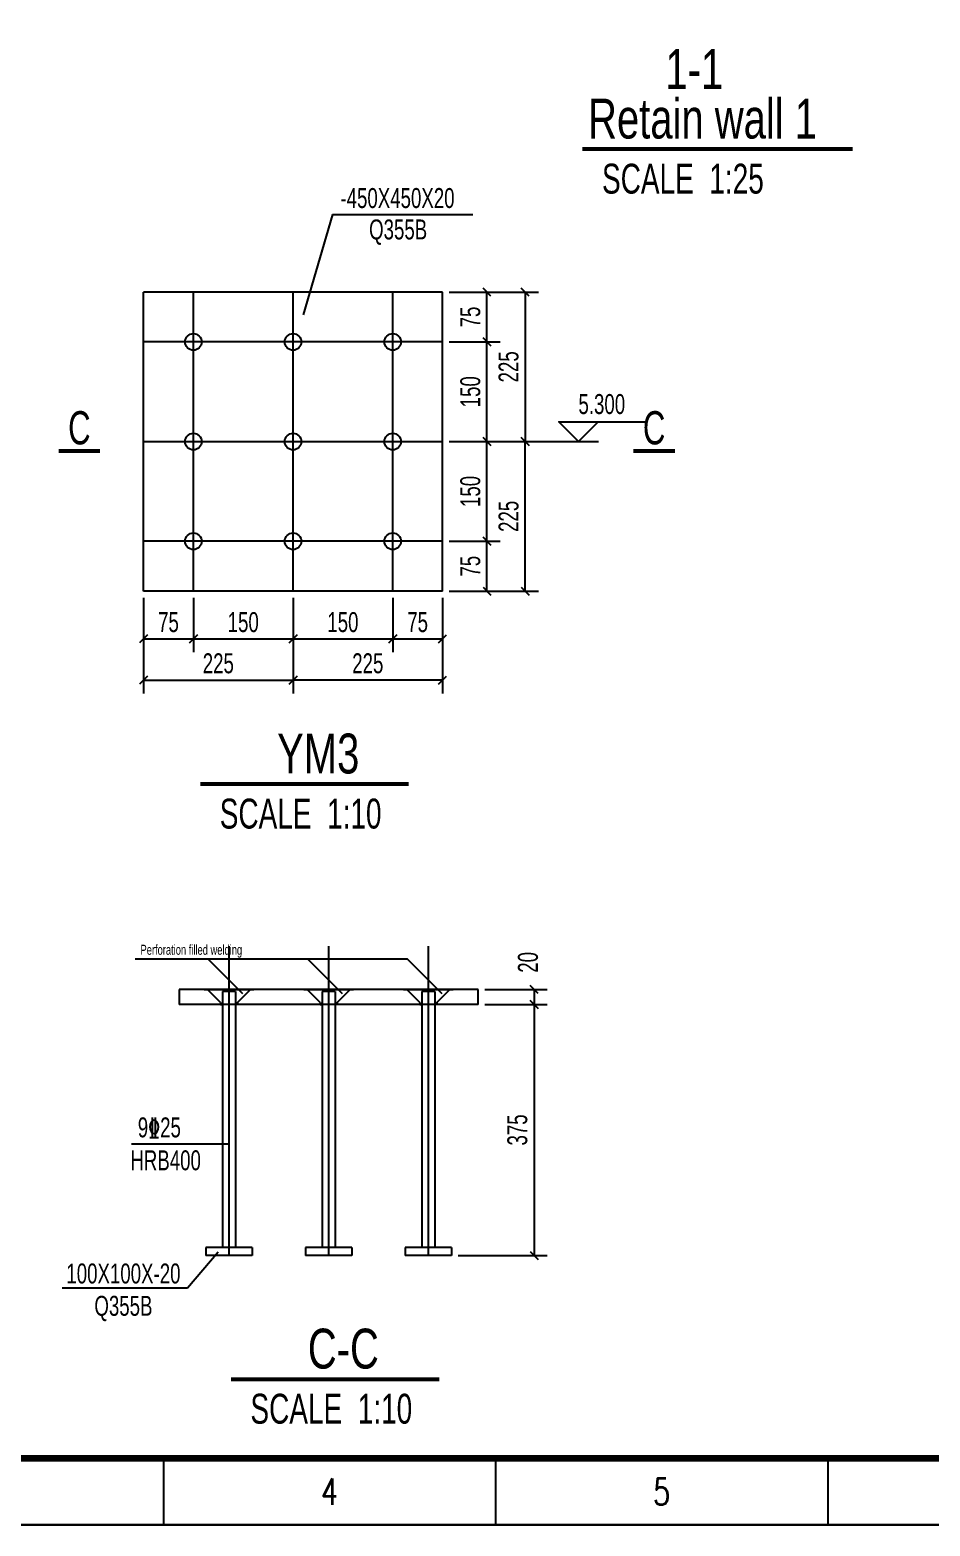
# Model space of a CAD drawing. Header units: millimetres. Extents: x -15901 to 146244, y -607033 to -56344.
# Drawn here: x 2337 to 15885, y -338762 to -316248 of the extents above; entities that cross this region are included whole.
import ezdxf
from ezdxf.enums import TextEntityAlignment as Align

# ---------------------------------------------------------------- set-up
doc = ezdxf.new("R2010")
doc.units = ezdxf.units.MM
doc.header["$LTSCALE"] = 2000
doc.linetypes.add('CENTER', pattern=[50.8, 31.75, -6.35, 6.35, -6.35])
doc.linetypes.add('DASHDOT', pattern=[1, 0.5, -0.25, 0, -0.25])
for name, color, linetype in [('4', 2, 'Continuous'), ('DIM', 2, 'Continuous'), ('LINE', 7, 'Continuous'), ('S_01', 3, 'Continuous'), ('S_01_OUTL', 3, 'Continuous'), ('S_02_AXIS', 171, 'CENTER'), ('S_04_TEXT', 2, 'Continuous'), ('TEXT', 3, 'Continuous'), ('TK', 1, 'Continuous'), ('图层1', 7, 'DASHDOT')]:
    doc.layers.add(name, color=color, linetype=linetype)
doc.styles.add('KS', font='kstxt.shx', dxfattribs={"width": 0.7, "height": 300, "bigfont": 'kshz.shx'})
doc.styles.add('TK-HZ', font='txt.shx', dxfattribs={"width": 0.8, "bigfont": 'hztxt.shx'})
doc.dimstyles.new('KSDIM1.2', dxfattribs={"dimtxt": 300, "dimasz": 120, "dimexe": 200, "dimexo": 100, "dimgap": 100, "dimtad": 1, "dimdec": 0, "dimlfac": 1.2, "dimzin": 14, "dimdsep": 46, "dimtxsty": 'KS', "dimblk": 'ARCHTICK', "dimblk1": 'OBLIQUE', "dimblk2": 'OBLIQUE', "dimsah": 1, "dimcen": -900, "dimclrd": 7, "dimclre": 7, "dimclrt": 2, "dimazin": 3, "dimtfac": 1, "dimtdec": 0, "dimtix": 1, "dimtmove": 2, "dimatfit": 2, "dimfxl": 1, "dimtolj": 1, "dimtzin": 14, "dimlwd": -3, "dimlwe": -1, "dimarcsym": 0})

# ---------------------------------------------------------------- blocks, each defined once
blk = doc.blocks.new('A1-1')
at = {"layer": 'TK', "color": 7}
for p, q in [((17050, 1000), (17050, 0)), ((22050, 1000), (22050, 0)), ((27050, 1000), (27050, 0))]:
    blk.add_line(p, q, dxfattribs=at)
for points, const_width in [([(0, 0), (84100, 0), (84100, 59400), (0, 59400)], 35), ([(2500, 1000), (83100, 1000), (83100, 58400), (2500, 58400)], 100)]:
    blk.add_lwpolyline(points, close=True, dxfattribs=dict(at, const_width=const_width))
at = {"layer": 'TK', "color": 7, "style": 'TK-HZ', "width": 0.75}
for s, p in [('4', (19550, 500)), ('5', (24550, 500))]:
    blk.add_text(s, height=400, dxfattribs=at).set_placement(p, align=Align.MIDDLE_CENTER)
blk = doc.blocks.new('_OBLIQUE')
at = {"color": 1}
blk.add_line((-0.5, -0.5), (0.5, 0.5), dxfattribs=at)
blk = doc.blocks.new('*D376')
at = {"layer": 'Defpoints', "color": 0}
for p in [(9083, -330914), (8683, -334689), (9924, -334689)]:
    blk.add_point(p, dxfattribs=at)
at = {"layer": 'DIM', "color": 7, "linetype": 'Continuous'}
for p, q in [((9183, -330914), (10124, -330914)), ((8783, -334689), (10124, -334689))]:
    blk.add_line(p, q, dxfattribs=at)
at = {"layer": 'DIM', "color": 7, "linetype": 'Continuous', "lineweight": -3}
blk.add_line((9924, -330914), (9924, -334689), dxfattribs=at)
at = {"layer": 'DIM', "color": 7, "linetype": 'ByBlock', "lineweight": -3, "xscale": 120, "yscale": 120, "zscale": 120}
for p, rotation in [((9924, -330914), 90), ((9924, -334689), 270)]:
    blk.add_blockref('_OBLIQUE', p, dxfattribs=dict(at, rotation=rotation))
at = {"layer": 'DIM', "color": 2, "insert": (9674, -332801), "char_height": 300, "attachment_point": 5, "rotation": 90, "style": 'KS'}
blk.add_mtext('\\A1;375', dxfattribs=at)
blk = doc.blocks.new('_ArchTick')
at = {"color": 0, "linetype": 'ByBlock', "const_width": 0.15}
blk.add_lwpolyline([(-0.5, -0.5), (0.5, 0.5)], dxfattribs=at)
blk = doc.blocks.new('*D377')
at = {"layer": 'Defpoints', "color": 0}
for p in [(9083, -330689), (9083, -330914), (9924, -330914)]:
    blk.add_point(p, dxfattribs=at)
at = {"layer": 'DIM', "color": 7, "linetype": 'Continuous'}
for p, q in [((9183, -330689), (10124, -330689)), ((9183, -330914), (10124, -330914))]:
    blk.add_line(p, q, dxfattribs=at)
at = {"layer": 'DIM', "color": 7, "linetype": 'Continuous', "lineweight": -3}
blk.add_line((9924, -330689), (9924, -330914), dxfattribs=at)
at = {"layer": 'DIM', "color": 7, "linetype": 'ByBlock', "lineweight": -3, "xscale": 120, "yscale": 120, "zscale": 120}
for p, rotation in [((9924, -330689), 90), ((9924, -330914), 270)]:
    blk.add_blockref('_OBLIQUE', p, dxfattribs=dict(at, rotation=rotation))
at = {"layer": 'DIM', "color": 2, "insert": (9834, -330279), "char_height": 300, "attachment_point": 5, "rotation": 90, "style": 'KS'}
blk.add_mtext('\\A1;20', dxfattribs=at)
blk = doc.blocks.new('*D378')
at = {"layer": 'Defpoints', "color": 0}
for p in [(8796, -322443), (9792, -322443), (8547, -324693)]:
    blk.add_point(p, dxfattribs=at)
at = {"layer": 'DIM', "color": 7, "linetype": 'Continuous'}
for p, q in [((8896, -322443), (9992, -322443)), ((8647, -324693), (9992, -324693))]:
    blk.add_line(p, q, dxfattribs=at)
at = {"layer": 'DIM', "color": 7, "linetype": 'Continuous', "lineweight": -3}
blk.add_line((9792, -324693), (9792, -322443), dxfattribs=at)
at = {"layer": 'DIM', "color": 7, "linetype": 'ByBlock', "lineweight": -3, "xscale": 120, "yscale": 120, "zscale": 120}
for p, rotation in [((9792, -322443), 90), ((9792, -324693), 270)]:
    blk.add_blockref('_OBLIQUE', p, dxfattribs=dict(at, rotation=rotation))
at = {"layer": 'DIM', "color": 2, "insert": (9542, -323568), "char_height": 300, "attachment_point": 5, "rotation": 90, "style": 'KS'}
blk.add_mtext('\\A1;225', dxfattribs=at)
blk = doc.blocks.new('*D379')
at = {"layer": 'Defpoints', "color": 0}
for p in [(8547, -320193), (9216, -320193), (8547, -320943)]:
    blk.add_point(p, dxfattribs=at)
at = {"layer": 'DIM', "color": 7, "linetype": 'Continuous'}
for p, q in [((8647, -320193), (9416, -320193)), ((8647, -320943), (9416, -320943))]:
    blk.add_line(p, q, dxfattribs=at)
at = {"layer": 'DIM', "color": 7, "linetype": 'Continuous', "lineweight": -3}
blk.add_line((9216, -320943), (9216, -320193), dxfattribs=at)
at = {"layer": 'DIM', "color": 7, "linetype": 'ByBlock', "lineweight": -3, "xscale": 120, "yscale": 120, "zscale": 120}
for p, rotation in [((9216, -320193), 90), ((9216, -320943), 270)]:
    blk.add_blockref('_OBLIQUE', p, dxfattribs=dict(at, rotation=rotation))
at = {"layer": 'DIM', "color": 2, "insert": (8966, -320568), "char_height": 300, "attachment_point": 5, "rotation": 90, "style": 'KS'}
blk.add_mtext('\\A1;75', dxfattribs=at)
blk = doc.blocks.new('*D380')
at = {"layer": 'Defpoints', "color": 0}
for p in [(8547, -320943), (9216, -320943), (8547, -322443)]:
    blk.add_point(p, dxfattribs=at)
at = {"layer": 'DIM', "color": 7, "linetype": 'Continuous'}
for p, q in [((8647, -320943), (9416, -320943)), ((8647, -322443), (9416, -322443))]:
    blk.add_line(p, q, dxfattribs=at)
at = {"layer": 'DIM', "color": 7, "linetype": 'Continuous', "lineweight": -3}
blk.add_line((9216, -322443), (9216, -320943), dxfattribs=at)
at = {"layer": 'DIM', "color": 7, "linetype": 'ByBlock', "lineweight": -3, "xscale": 120, "yscale": 120, "zscale": 120}
for p, rotation in [((9216, -320943), 90), ((9216, -322443), 270)]:
    blk.add_blockref('_OBLIQUE', p, dxfattribs=dict(at, rotation=rotation))
at = {"layer": 'DIM', "color": 2, "insert": (8966, -321693), "char_height": 300, "attachment_point": 5, "rotation": 90, "style": 'KS'}
blk.add_mtext('\\A1;150', dxfattribs=at)
blk = doc.blocks.new('*D381')
at = {"layer": 'Defpoints', "color": 0}
for p in [(8547, -322443), (9216, -322443), (8547, -323943)]:
    blk.add_point(p, dxfattribs=at)
at = {"layer": 'DIM', "color": 7, "linetype": 'Continuous'}
for p, q in [((8647, -322443), (9416, -322443)), ((8647, -323943), (9416, -323943))]:
    blk.add_line(p, q, dxfattribs=at)
at = {"layer": 'DIM', "color": 7, "linetype": 'Continuous', "lineweight": -3}
blk.add_line((9216, -323943), (9216, -322443), dxfattribs=at)
at = {"layer": 'DIM', "color": 7, "linetype": 'ByBlock', "lineweight": -3, "xscale": 120, "yscale": 120, "zscale": 120}
for p, rotation in [((9216, -322443), 90), ((9216, -323943), 270)]:
    blk.add_blockref('_OBLIQUE', p, dxfattribs=dict(at, rotation=rotation))
at = {"layer": 'DIM', "color": 2, "insert": (8966, -323193), "char_height": 300, "attachment_point": 5, "rotation": 90, "style": 'KS'}
blk.add_mtext('\\A1;150', dxfattribs=at)
blk = doc.blocks.new('*D382')
at = {"layer": 'Defpoints', "color": 0}
for p in [(8547, -323943), (9216, -323943), (8547, -324693)]:
    blk.add_point(p, dxfattribs=at)
at = {"layer": 'DIM', "color": 7, "linetype": 'Continuous'}
for p, q in [((8647, -323943), (9416, -323943)), ((8647, -324693), (9416, -324693))]:
    blk.add_line(p, q, dxfattribs=at)
at = {"layer": 'DIM', "color": 7, "linetype": 'Continuous', "lineweight": -3}
blk.add_line((9216, -324693), (9216, -323943), dxfattribs=at)
at = {"layer": 'DIM', "color": 7, "linetype": 'ByBlock', "lineweight": -3, "xscale": 120, "yscale": 120, "zscale": 120}
for p, rotation in [((9216, -323943), 90), ((9216, -324693), 270)]:
    blk.add_blockref('_OBLIQUE', p, dxfattribs=dict(at, rotation=rotation))
at = {"layer": 'DIM', "color": 2, "insert": (8966, -324318), "char_height": 300, "attachment_point": 5, "rotation": 90, "style": 'KS'}
blk.add_mtext('\\A1;75', dxfattribs=at)
blk = doc.blocks.new('*D383')
at = {"layer": 'Defpoints', "color": 0}
for p in [(4047, -324693), (6297, -324992), (6297, -326031)]:
    blk.add_point(p, dxfattribs=at)
at = {"layer": 'DIM', "color": 7, "linetype": 'Continuous'}
for p, q in [((4047, -324793), (4047, -326231)), ((6297, -325092), (6297, -326231))]:
    blk.add_line(p, q, dxfattribs=at)
at = {"layer": 'DIM', "color": 7, "linetype": 'Continuous', "lineweight": -3}
blk.add_line((4047, -326031), (6297, -326031), dxfattribs=at)
at = {"layer": 'DIM', "color": 7, "linetype": 'ByBlock', "lineweight": -3, "xscale": 120, "yscale": 120, "zscale": 120, "rotation": 180}
blk.add_blockref('_OBLIQUE', (4047, -326031), dxfattribs=at)
at = {"layer": 'DIM', "color": 7, "linetype": 'ByBlock', "lineweight": -3, "xscale": 120, "yscale": 120, "zscale": 120}
blk.add_blockref('_OBLIQUE', (6297, -326031), dxfattribs=at)
at = {"layer": 'DIM', "color": 2, "insert": (5172, -325781), "char_height": 300, "attachment_point": 5, "style": 'KS'}
blk.add_mtext('\\A1;225', dxfattribs=at)
blk = doc.blocks.new('*D384')
at = {"layer": 'Defpoints', "color": 0}
for p in [(7797, -324693), (8547, -324693), (8547, -325411)]:
    blk.add_point(p, dxfattribs=at)
at = {"layer": 'DIM', "color": 7, "linetype": 'Continuous'}
for p, q in [((7797, -324793), (7797, -325611)), ((8547, -324793), (8547, -325611))]:
    blk.add_line(p, q, dxfattribs=at)
at = {"layer": 'DIM', "color": 7, "linetype": 'Continuous', "lineweight": -3}
blk.add_line((7797, -325411), (8547, -325411), dxfattribs=at)
at = {"layer": 'DIM', "color": 7, "linetype": 'ByBlock', "lineweight": -3, "xscale": 120, "yscale": 120, "zscale": 120, "rotation": 180}
blk.add_blockref('_OBLIQUE', (7797, -325411), dxfattribs=at)
at = {"layer": 'DIM', "color": 7, "linetype": 'ByBlock', "lineweight": -3, "xscale": 120, "yscale": 120, "zscale": 120}
blk.add_blockref('_OBLIQUE', (8547, -325411), dxfattribs=at)
at = {"layer": 'DIM', "color": 2, "insert": (8172, -325161), "char_height": 300, "attachment_point": 5, "style": 'KS'}
blk.add_mtext('\\A1;75', dxfattribs=at)
blk = doc.blocks.new('*D385')
at = {"layer": 'Defpoints', "color": 0}
for p in [(6297, -324693), (7797, -324693), (7797, -325411)]:
    blk.add_point(p, dxfattribs=at)
at = {"layer": 'DIM', "color": 7, "linetype": 'Continuous'}
for p, q in [((6297, -324793), (6297, -325611)), ((7797, -324793), (7797, -325611))]:
    blk.add_line(p, q, dxfattribs=at)
at = {"layer": 'DIM', "color": 7, "linetype": 'Continuous', "lineweight": -3}
blk.add_line((6297, -325411), (7797, -325411), dxfattribs=at)
at = {"layer": 'DIM', "color": 7, "linetype": 'ByBlock', "lineweight": -3, "xscale": 120, "yscale": 120, "zscale": 120, "rotation": 180}
blk.add_blockref('_OBLIQUE', (6297, -325411), dxfattribs=at)
at = {"layer": 'DIM', "color": 7, "linetype": 'ByBlock', "lineweight": -3, "xscale": 120, "yscale": 120, "zscale": 120}
blk.add_blockref('_OBLIQUE', (7797, -325411), dxfattribs=at)
at = {"layer": 'DIM', "color": 2, "insert": (7047, -325161), "char_height": 300, "attachment_point": 5, "style": 'KS'}
blk.add_mtext('\\A1;150', dxfattribs=at)
blk = doc.blocks.new('*D386')
at = {"layer": 'Defpoints', "color": 0}
for p in [(4797, -324693), (6297, -324693), (6297, -325411)]:
    blk.add_point(p, dxfattribs=at)
at = {"layer": 'DIM', "color": 7, "linetype": 'Continuous'}
for p, q in [((4797, -324793), (4797, -325611)), ((6297, -324793), (6297, -325611))]:
    blk.add_line(p, q, dxfattribs=at)
at = {"layer": 'DIM', "color": 7, "linetype": 'Continuous', "lineweight": -3}
blk.add_line((4797, -325411), (6297, -325411), dxfattribs=at)
at = {"layer": 'DIM', "color": 7, "linetype": 'ByBlock', "lineweight": -3, "xscale": 120, "yscale": 120, "zscale": 120, "rotation": 180}
blk.add_blockref('_OBLIQUE', (4797, -325411), dxfattribs=at)
at = {"layer": 'DIM', "color": 7, "linetype": 'ByBlock', "lineweight": -3, "xscale": 120, "yscale": 120, "zscale": 120}
blk.add_blockref('_OBLIQUE', (6297, -325411), dxfattribs=at)
at = {"layer": 'DIM', "color": 2, "insert": (5547, -325161), "char_height": 300, "attachment_point": 5, "style": 'KS'}
blk.add_mtext('\\A1;150', dxfattribs=at)
blk = doc.blocks.new('*D387')
at = {"layer": 'Defpoints', "color": 0}
for p in [(4047, -324693), (4797, -324693), (4797, -325411)]:
    blk.add_point(p, dxfattribs=at)
at = {"layer": 'DIM', "color": 7, "linetype": 'Continuous'}
for p, q in [((4047, -324793), (4047, -325611)), ((4797, -324793), (4797, -325611))]:
    blk.add_line(p, q, dxfattribs=at)
at = {"layer": 'DIM', "color": 7, "linetype": 'Continuous', "lineweight": -3}
blk.add_line((4047, -325411), (4797, -325411), dxfattribs=at)
at = {"layer": 'DIM', "color": 7, "linetype": 'ByBlock', "lineweight": -3, "xscale": 120, "yscale": 120, "zscale": 120, "rotation": 180}
blk.add_blockref('_OBLIQUE', (4047, -325411), dxfattribs=at)
at = {"layer": 'DIM', "color": 7, "linetype": 'ByBlock', "lineweight": -3, "xscale": 120, "yscale": 120, "zscale": 120}
blk.add_blockref('_OBLIQUE', (4797, -325411), dxfattribs=at)
at = {"layer": 'DIM', "color": 2, "insert": (4422, -325161), "char_height": 300, "attachment_point": 5, "style": 'KS'}
blk.add_mtext('\\A1;75', dxfattribs=at)
blk = doc.blocks.new('*D393')
at = {"layer": 'Defpoints', "color": 0}
for p in [(8547, -324693), (6297, -324992), (6297, -326031)]:
    blk.add_point(p, dxfattribs=at)
at = {"layer": 'DIM', "color": 7, "linetype": 'Continuous'}
for p, q in [((8547, -324793), (8547, -326231)), ((6297, -325092), (6297, -326231))]:
    blk.add_line(p, q, dxfattribs=at)
at = {"layer": 'DIM', "color": 7, "linetype": 'Continuous', "lineweight": -3}
blk.add_line((8547, -326031), (6297, -326031), dxfattribs=at)
at = {"layer": 'DIM', "color": 7, "linetype": 'ByBlock', "lineweight": -3, "xscale": 120, "yscale": 120, "zscale": 120, "rotation": 180}
blk.add_blockref('_OBLIQUE', (6297, -326031), dxfattribs=at)
at = {"layer": 'DIM', "color": 7, "linetype": 'ByBlock', "lineweight": -3, "xscale": 120, "yscale": 120, "zscale": 120}
blk.add_blockref('_OBLIQUE', (8547, -326031), dxfattribs=at)
at = {"layer": 'DIM', "color": 2, "insert": (7422, -325781), "char_height": 300, "attachment_point": 5, "style": 'KS'}
blk.add_mtext('\\A1;225', dxfattribs=at)
blk = doc.blocks.new('*D394')
at = {"layer": 'Defpoints', "color": 0}
for p in [(8547, -320193), (8796, -322443), (9792, -322443)]:
    blk.add_point(p, dxfattribs=at)
at = {"layer": 'DIM', "color": 7, "linetype": 'Continuous'}
for p, q in [((8647, -320193), (9992, -320193)), ((8896, -322443), (9992, -322443))]:
    blk.add_line(p, q, dxfattribs=at)
at = {"layer": 'DIM', "color": 7, "linetype": 'Continuous', "lineweight": -3}
blk.add_line((9792, -320193), (9792, -322443), dxfattribs=at)
at = {"layer": 'DIM', "color": 7, "linetype": 'ByBlock', "lineweight": -3, "xscale": 120, "yscale": 120, "zscale": 120}
for p, rotation in [((9792, -320193), 90), ((9792, -322443), 270)]:
    blk.add_blockref('_OBLIQUE', p, dxfattribs=dict(at, rotation=rotation))
at = {"layer": 'DIM', "color": 2, "insert": (9542, -321318), "char_height": 300, "attachment_point": 5, "rotation": 90, "style": 'KS'}
blk.add_mtext('\\A1;225', dxfattribs=at)

msp = doc.modelspace()

# ---------------------------------------------------------------- linework, layer by layer
at = {"linetype": 'Continuous'}
for p, q in [((4708.445, -335176.861), (5170.218, -334633.666)), ((2821.704, -335176.861), (4708.445, -335176.861))]:
    msp.add_line(p, q, dxfattribs=at)
at = {"layer": 'LINE'}
for p, q in [((9592.369, -322442.746), (10601.516, -322442.746)), ((9699.774, -322442.746), (10540.73, -322442.746))]:
    msp.add_line(p, q, dxfattribs=at)
at = {"layer": 'S_01', "const_width": 60}
for points in [[(14718.447, -318041.971), (10652.822, -318041.971)], [(8037.876, -327596.18), (4899.241, -327596.18)], [(8499.716, -336551.567), (5361.081, -336551.567)]]:
    msp.add_lwpolyline(points, dxfattribs=at)
at = {"layer": 'S_01_OUTL', "linetype": 'ByBlock'}
for p, q in [((8546.519, -320192.746), (4046.519, -320192.746)), ((4046.519, -324692.746), (4046.519, -320192.746)), ((8546.519, -324692.746), (8546.519, -320192.746)), ((8546.519, -324692.746), (4046.519, -324692.746))]:
    msp.add_line(p, q, dxfattribs=at)
at = {"layer": 'S_01_OUTL'}
for points in [[(2768.495, -322584.961, 60, 60, 0), (3393.495, -322584.961, 0, 0, 0)], [(11418.938, -322584.961, 60, 60, 0), (12043.938, -322584.961, 0, 0, 0)]]:
    msp.add_lwpolyline(points, format="xyseb", dxfattribs=at)
at = {"layer": 'S_02_AXIS'}
for p, q in [((4796.519, -324692.746), (4796.519, -320192.746)), ((6296.519, -324692.746), (6296.519, -320192.746)), ((7796.519, -324692.746), (7796.519, -320192.746)), ((8546.519, -320942.746), (4046.519, -320942.746)), ((4046.519, -322442.746), (8546.519, -322442.746)), ((8546.519, -323942.746), (4046.519, -323942.746)), ((5332.849, -330035.365), (5332.849, -334688.669)), ((6832.849, -330035.365), (6832.849, -334688.669)), ((8332.849, -330035.365), (8332.849, -334688.669))]:
    msp.add_line(p, q, dxfattribs=at)
at = {"layer": 'S_04_TEXT'}
for p, q in [((6892.488, -319023.881), (6449.057, -320533.602)), ((6892.488, -319023.881), (9002.239, -319023.881)), ((8019.758, -330233.353), (3921.7, -330233.353)), ((5542.853, -330752.76), (5019.758, -330233.353)), ((7042.853, -330752.76), (6519.758, -330233.353)), ((8542.853, -330752.76), (8019.758, -330233.353)), ((3865.956, -333012.45), (5332.849, -333012.45))]:
    msp.add_line(p, q, dxfattribs=at)
for points in [[(10889.354, -322145.761), (10592.369, -322442.746), (10295.384, -322145.761), (11589.354, -322145.761)], [(9792.369, -322442.746), (10892.369, -322442.746)]]:
    msp.add_lwpolyline(points, dxfattribs=at)
at = {"layer": 'TEXT'}
for p, q in [((4957.849, -330688.669), (5707.849, -330688.669)), ((5202.849, -330883.669), (5007.849, -330688.669)), ((5462.849, -330883.669), (5657.849, -330688.669)), ((6457.849, -330688.669), (7207.849, -330688.669)), ((6702.849, -330883.669), (6507.849, -330688.669)), ((6962.849, -330883.669), (7157.849, -330688.669)), ((7957.849, -330688.669), (8707.849, -330688.669)), ((8202.849, -330883.669), (8007.849, -330688.669)), ((8462.849, -330883.669), (8657.849, -330688.669)), ((5202.849, -330883.669), (5202.849, -330913.669)), ((5202.849, -330913.669), (5232.849, -330913.669)), ((5462.849, -330913.669), (5432.849, -330913.669)), ((5462.849, -330883.669), (5462.849, -330913.669)), ((6702.849, -330883.669), (6702.849, -330913.669)), ((6702.849, -330913.669), (6732.849, -330913.669)), ((6962.849, -330913.669), (6932.849, -330913.669)), ((6962.849, -330883.669), (6962.849, -330913.669)), ((8202.849, -330883.669), (8202.849, -330913.669)), ((8202.849, -330913.669), (8232.849, -330913.669)), ((8462.849, -330913.669), (8432.849, -330913.669)), ((8462.849, -330883.669), (8462.849, -330913.669))]:
    msp.add_line(p, q, dxfattribs=at)
for centre in [(4796.519, -320942.746), (6296.519, -320942.746), (7796.519, -320942.746), (4796.519, -322442.746), (6296.519, -322442.746), (7796.519, -322442.746), (4796.519, -323942.746), (6296.519, -323942.746), (7796.519, -323942.746)]:
    msp.add_circle(centre, 125, dxfattribs=at)
at = {"layer": '图层1', "linetype": 'ByBlock'}
for p, q in [((9082.849, -330688.669), (4582.849, -330688.669)), ((4582.849, -330688.669), (4582.849, -330913.669)), ((5432.849, -330718.669), (5232.849, -330718.669)), ((5232.849, -330718.669), (5232.849, -334568.669)), ((5432.849, -330718.669), (5432.849, -334568.669)), ((6932.849, -330718.669), (6732.849, -330718.669)), ((6732.849, -330718.669), (6732.849, -334568.669)), ((6932.849, -330718.669), (6932.849, -334568.669)), ((8232.849, -330718.669), (8232.849, -334568.669)), ((8432.849, -330718.669), (8232.849, -330718.669)), ((8432.849, -330718.669), (8432.849, -334568.669)), ((9082.849, -330913.669), (9082.849, -330688.669)), ((9082.849, -330913.669), (4582.849, -330913.669)), ((4982.849, -334568.669), (4982.849, -334688.669)), ((5682.849, -334568.669), (4982.849, -334568.669)), ((5682.849, -334688.669), (4982.849, -334688.669)), ((5682.849, -334568.669), (5682.849, -334688.669)), ((7182.849, -334568.669), (6482.849, -334568.669)), ((6482.849, -334568.669), (6482.849, -334688.669)), ((7182.849, -334688.669), (6482.849, -334688.669)), ((7182.849, -334568.669), (7182.849, -334688.669)), ((7982.849, -334568.669), (7982.849, -334688.669)), ((8682.849, -334568.669), (7982.849, -334568.669)), ((8682.849, -334688.669), (7982.849, -334688.669)), ((8682.849, -334568.669), (8682.849, -334688.669))]:
    msp.add_line(p, q, dxfattribs=at)

# ---------------------------------------------------------------- block references
at = {"layer": 'TK', "color": 7}
msp.add_blockref('A1-1', (-12704.988, -338744.462), dxfattribs=at)

# ---------------------------------------------------------------- texts
at = {"layer": '4', "style": 'KS', "width": 0.75}
for s, p in [('1-1', (11901.522, -317137.339)), ('Retain wall 1', (10737.612, -317882.242)), ('YM3', (6057.415, -327436.451)), ('C-C', (6519.255, -336391.838))]:
    msp.add_text(s, height=600, dxfattribs=at).set_placement(p)
at = {"layer": 'S_01_OUTL', "style": 'KS', "width": 0.7}
for p in [(3080.995, -322234.961), (11731.438, -322234.961)]:
    msp.add_text('C', height=500, dxfattribs=at).set_placement(p, align=Align.MIDDLE_CENTER)
at = {"layer": 'S_04_TEXT', "style": 'KS', "width": 0.7}
for s, height, p in [('-450X450X20', 300, (7868.83, -318777.839)), ('Q355B', 300, (7878.577, -319289.679)), ('Perforation filled welding', 150, (4765.991, -330108.457)), ('9%%13225', 300, (4284.593, -332762.412)), ('HRB400', 300, (4379.249, -333257.874)), ('100X100X-20', 300, (3744.122, -334961.044)), ('Q355B', 300, (3744.122, -335486.42))]:
    msp.add_text(s, height=height, dxfattribs=at).set_placement(p, align=Align.MIDDLE)
msp.add_text('5.300', height=300, dxfattribs=at).set_placement((10592.369, -322027.746))
at = {"layer": 'TEXT', "style": 'KS', "width": 0.7}
for s, p in [('SCALE  1:25', (12164.825, -318486.087)), ('SCALE  1:10', (6411.245, -328040.296)), ('SCALE  1:10', (6873.084, -336995.683))]:
    msp.add_text(s, height=450, dxfattribs=at).set_placement(p, align=Align.MIDDLE)

# ---------------------------------------------------------------- dimensions: what is measured, and where the dimension line sits
at = {"layer": 'DIM', "color": 3, "linetype": 'Continuous'}
for base, p1, p2, angle, picture, middle in [((9215.507, -320192.746), (8546.519, -320942.746), (8546.519, -320192.746), 90, '*D379', (8965.507, -320567.746)), ((9792.369, -322442.746), (8546.519, -320192.746), (8796.15, -322442.746), 270, '*D394', (9542.369, -321317.746)), ((9215.507, -320942.746), (8546.519, -322442.746), (8546.519, -320942.746), 90, '*D380', (8965.507, -321692.746)), ((9792.369, -322442.746), (8546.519, -324692.746), (8796.15, -322442.746), 90, '*D378', (9542.369, -323567.746)), ((9215.507, -322442.746), (8546.519, -323942.746), (8546.519, -322442.746), 90, '*D381', (8965.507, -323192.746)), ((9215.507, -323942.746), (8546.519, -324692.746), (8546.519, -323942.746), 90, '*D382', (8965.507, -324317.746)), ((6296.519, -326030.971), (8546.519, -324692.746), (6296.519, -324991.879), 180, '*D393', (7421.519, -325780.971))]:
    dim = msp.add_linear_dim(base=base, p1=p1, p2=p2, angle=angle, dimstyle='KSDIM1.2', override={"dimlfac": 0.1, "dimzin": 8}, dxfattribs=at)
    dim.commit()
    dim.dimension.update_dxf_attribs({"geometry": picture, "text_midpoint": middle})
for base, p1, p2, picture, middle in [((6296.519, -326030.971), (4046.519, -324692.746), (6296.519, -324991.879), '*D383', (5171.519, -325780.971)), ((4796.519, -325410.602), (4046.519, -324692.746), (4796.519, -324692.746), '*D387', (4421.519, -325160.602)), ((6296.519, -325410.602), (4796.519, -324692.746), (6296.519, -324692.746), '*D386', (5546.519, -325160.602)), ((7796.519, -325410.602), (6296.519, -324692.746), (7796.519, -324692.746), '*D385', (7046.519, -325160.602)), ((8546.519, -325410.602), (7796.519, -324692.746), (8546.519, -324692.746), '*D384', (8171.519, -325160.602))]:
    dim = msp.add_linear_dim(base=base, p1=p1, p2=p2, dimstyle='KSDIM1.2', override={"dimlfac": 0.1, "dimzin": 8}, dxfattribs=at)
    dim.commit()
    dim.dimension.update_dxf_attribs({"geometry": picture, "text_midpoint": middle})
dim = msp.add_linear_dim(base=(9924.034, -330913.669), p1=(9082.849, -330688.669), p2=(9082.849, -330913.669), angle=90, text='20', dimstyle='KSDIM1.2', override={"dimlfac": 0.1, "dimzin": 8}, dxfattribs=at)
dim.commit()
dim.dimension.update_dxf_attribs({"geometry": '*D377', "text_midpoint": (9833.573, -330278.648), "dimtype": 160})
dim = msp.add_linear_dim(base=(9924.034, -334688.669), p1=(9082.849, -330913.669), p2=(8682.849, -334688.669), angle=90, text='375', dimstyle='KSDIM1.2', override={"dimlfac": 0.1, "dimzin": 8}, dxfattribs=at)
dim.commit()
dim.dimension.update_dxf_attribs({"geometry": '*D376', "text_midpoint": (9674.034, -332801.169)})

doc.saveas('drawing.dxf')
